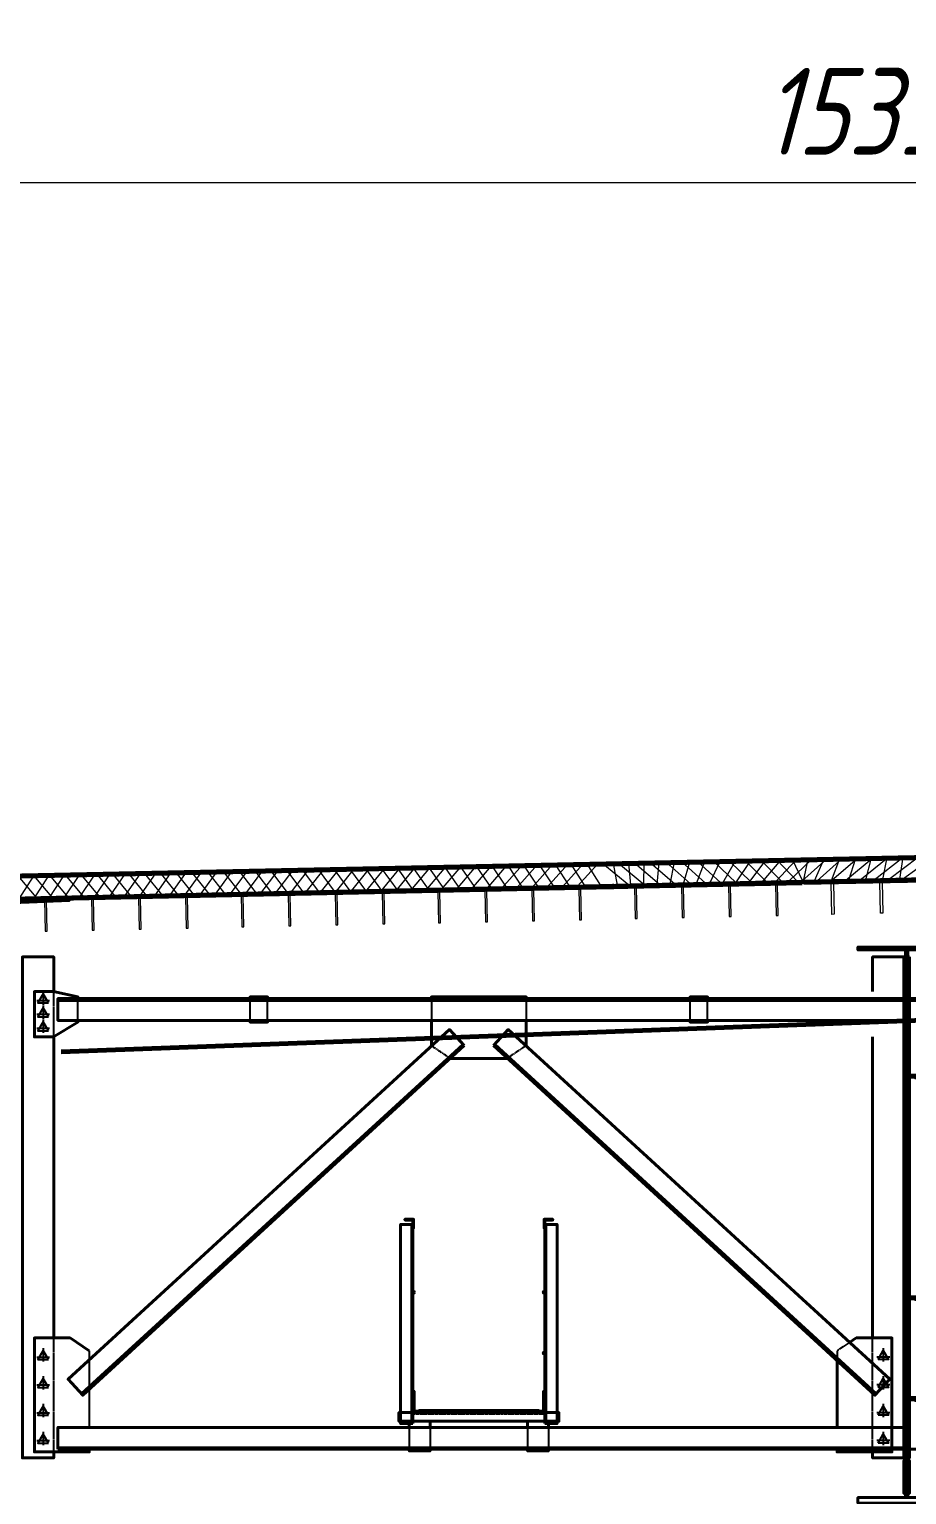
# Model space of a CAD drawing. Header units: millimetres. Extents: x 1864 to 10174863, y -4887456 to 5366151.
# Drawn here: x 10097473 to 10102517, y 12254 to 20678 of the extents above; entities that cross this region are included whole.
import ezdxf

# ---------------------------------------------------------------- set-up
doc = ezdxf.new("R2010")
doc.units = ezdxf.units.MM
doc.linetypes.add('DASHED', pattern=[7, 5, -2, 0])
for name, color, linetype, lineweight in [('1-Бетон', 106, 'Continuous', 35), ('S-BALK', 150, 'Continuous', 40), ('S-BALK-NVEL', 11, 'DASHED', 40), ('S-BALK-PPRB', 80, 'Continuous', 40), ('S-BALK-PROR', 133, 'Continuous', 20), ('S-DRGO', 21, 'Continuous', 20), ('S-FASN', 221, 'Continuous', 40), ('S-KREP', 30, 'Continuous', 25), ('S-METL-NVEL', 1, 'DASHED', 25), ('S-METL-TONK', 75, 'Continuous', 20), ('S-MNST', 61, 'Continuous', 40), ('S-PSVZ', 211, 'Continuous', 40), ('S-SECT-PATT', 105, 'Continuous', 15), ('S-SMXD', 71, 'Continuous', 40), ('ИС_Размер', 3, 'Continuous', 18)]:
    doc.layers.add(name, color=color, linetype=linetype, lineweight=lineweight)
doc.styles.add('0', font='isocpeur.ttf', dxfattribs={"width": 0.8, "oblique": 15})
doc.dimstyles.new('М200', dxfattribs={"dimscale": 200, "dimtxt": 2.5, "dimasz": 2, "dimexe": 1, "dimexo": 1, "dimgap": 0.8, "dimtad": 1, "dimdec": 0, "dimzin": 0, "dimdsep": 46, "dimtxsty": '0', "dimblk": 'OBLIQUE', "dimcen": 0.09, "dimdle": 1, "dimclrd": 256, "dimclre": 256, "dimclrt": 256, "dimadec": 4, "dimazin": 0, "dimtfac": 1, "dimtdec": 0, "dimtmove": 1, "dimatfit": 2, "dimfxl": 1, "dimtolj": 1, "dimtzin": 0, "dimlwd": -1, "dimarcsym": 0})

# ---------------------------------------------------------------- blocks, each defined once
blk = doc.blocks.new('_OBLIQUE')
at = {"color": 0, "linetype": 'ByBlock', "lineweight": -2}
blk.add_line((0.5000000000000001, 0.4999999999999999), (-0.5000000000000001, -0.4999999999999999), dxfattribs=at)
blk = doc.blocks.new('*D808')
at = {"layer": 'Defpoints', "color": 0, "linetype": 'Continuous', "transparency": 16777216}
for p in [(10111591.63658302, 21759.11955559397), (10111591.63658302, 16052.16797397057), (10093982.03900111, 15353.48586952418)]:
    blk.add_point(p, dxfattribs=at)
at = {"layer": 'ИС_Размер', "lineweight": -2, "transparency": 16777216}
for p, q in [((10093982.03900111, 15553.48586952418), (10093982.03900111, 21959.11955559397)), ((10111591.63658302, 16252.16797397057), (10111591.63658302, 21959.11955559397))]:
    blk.add_line(p, q, dxfattribs=at)
at = {"layer": 'ИС_Размер', "transparency": 16777216}
blk.add_line((10093782.03900111, 21759.11955559397), (10111791.63658302, 21759.11955559397), dxfattribs=at)
at = {"layer": 'ИС_Размер', "linetype": 'Continuous', "transparency": 16777216, "xscale": 400, "yscale": 400, "zscale": 400, "rotation": 180}
blk.add_blockref('_OBLIQUE', (10093982.03900111, 21759.11955559397), dxfattribs=at)
at = {"layer": 'ИС_Размер', "linetype": 'Continuous', "transparency": 16777216, "xscale": 400, "yscale": 400, "zscale": 400}
blk.add_blockref('_OBLIQUE', (10111591.63658302, 21759.11955559397), dxfattribs=at)
at = {"layer": 'ИС_Размер', "linetype": 'Continuous', "transparency": 16777216, "insert": (10102786.83779207, 22169.11955559397), "char_height": 500, "attachment_point": 5, "style": '0'}
blk.add_mtext('\\A1;17610', dxfattribs=at)
blk = doc.blocks.new('*D810')
at = {"layer": 'Defpoints', "color": 0, "linetype": 'Continuous', "transparency": 16777216}
for p in [(10110031.63658302, 19796.20662707792), (10110031.63658302, 16066.1841081153), (10094682.03900111, 15803.51586651534)]:
    blk.add_point(p, dxfattribs=at)
at = {"layer": 'ИС_Размер', "lineweight": -2, "transparency": 16777216}
for p, q in [((10094682.03900111, 16003.51586651534), (10094682.03900111, 19996.20662707792)), ((10110031.63658302, 16266.1841081153), (10110031.63658302, 19996.20662707792))]:
    blk.add_line(p, q, dxfattribs=at)
at = {"layer": 'ИС_Размер', "transparency": 16777216}
blk.add_line((10094482.03900111, 19796.20662707792), (10110231.63658302, 19796.20662707792), dxfattribs=at)
at = {"layer": 'ИС_Размер', "linetype": 'Continuous', "transparency": 16777216, "xscale": 400, "yscale": 400, "zscale": 400, "rotation": 180}
blk.add_blockref('_OBLIQUE', (10094682.03900111, 19796.20662707792), dxfattribs=at)
at = {"layer": 'ИС_Размер', "linetype": 'Continuous', "transparency": 16777216, "xscale": 400, "yscale": 400, "zscale": 400}
blk.add_blockref('_OBLIQUE', (10110031.63658302, 19796.20662707792), dxfattribs=at)
at = {"layer": 'ИС_Размер', "linetype": 'Continuous', "transparency": 16777216, "insert": (10102356.83779207, 20206.20662707792), "char_height": 500, "attachment_point": 5, "style": '0'}
blk.add_mtext('\\A1;15350', dxfattribs=at)
blk = doc.blocks.new('*D800')
at = {"layer": 'Defpoints', "color": 0, "linetype": 'Continuous', "transparency": 16777216}
for p in [(10111591.63658302, 23658.03801140705), (10111591.63658302, 16052.16797397056), (10079721.5464946, 15445.40614026924)]:
    blk.add_point(p, dxfattribs=at)
at = {"layer": 'ИС_Размер', "lineweight": -2, "transparency": 16777216}
for p, q in [((10079721.5464946, 15645.40614026924), (10079721.5464946, 23858.03801140705)), ((10111591.63658302, 16252.16797397056), (10111591.63658302, 23858.03801140705))]:
    blk.add_line(p, q, dxfattribs=at)
at = {"layer": 'ИС_Размер', "transparency": 16777216}
blk.add_line((10079521.5464946, 23658.03801140705), (10111791.63658302, 23658.03801140705), dxfattribs=at)
at = {"layer": 'ИС_Размер', "linetype": 'Continuous', "transparency": 16777216, "xscale": 400, "yscale": 400, "zscale": 400, "rotation": 180}
blk.add_blockref('_OBLIQUE', (10079721.5464946, 23658.03801140705), dxfattribs=at)
at = {"layer": 'ИС_Размер', "linetype": 'Continuous', "transparency": 16777216, "xscale": 400, "yscale": 400, "zscale": 400}
blk.add_blockref('_OBLIQUE', (10111591.63658302, 23658.03801140705), dxfattribs=at)
at = {"layer": 'ИС_Размер', "linetype": 'Continuous', "transparency": 16777216, "insert": (10095656.59153881, 24068.03801140705), "char_height": 500, "attachment_point": 5, "style": '0'}
blk.add_mtext('\\A1;31870', dxfattribs=at)
blk = doc.blocks.new('ПП1 (в пролете)')
at = {"layer": 'S-BALK'}
for p, q in [((8.039983584429137, 746.0003973008133), (2017.758112523011, 786.1922630321933)), ((8.319927601260133, 732.003196462756), (2018.038056539725, 772.195062194136)), ((2018.038056539725, 772.195062194136), (2017.758112523011, 786.1922630321933)), ((8.319927601260133, 732.003196462756), (8.039983584429137, 746.0003973025596))]:
    blk.add_line(p, q, dxfattribs=at)
at = {"layer": 'S-BALK-PROR'}
for points in [[(1569.740130717628, 583.1956065336228), (1583.737331557348, 583.4755505504173), (1580.138051341421, 763.4395613467603), (1566.140850501701, 763.159617329966)], [(1849.684147512069, 588.7944868695442), (1863.681348351789, 589.0744308863387), (1860.082068135862, 769.0384416826818), (1846.084867296142, 768.7584976658874)], [(170.0200467456542, 555.2012048542485), (184.0172475853743, 555.481148871043), (180.4179673694472, 735.4451596673861), (166.4207665297271, 735.1652156505917)], [(449.9640635400954, 560.8000851900536), (463.9612643798155, 561.080029206848), (460.3619841638885, 741.0440400031911), (446.3647833241683, 740.7640959863967)], [(729.9080803344203, 566.398965525975), (743.9052811741403, 566.6789095427695), (740.3060009582133, 746.6429203391125), (726.3088001184932, 746.3629763223181)], [(1009.852097128862, 571.9978458618964), (1023.849297968582, 572.2777898786909), (1020.250017752655, 752.2418006750339), (1006.252816912934, 751.9618566582395)], [(1289.796113923303, 577.5967261977014), (1303.793314763023, 577.8766702144959), (1300.194034547096, 757.8406810108389), (1286.196833707376, 757.5607369940445)]]:
    blk.add_lwpolyline(points, close=True, dxfattribs=at)
blk = doc.blocks.new('EF948500_1k1')
blk.add_lwpolyline([(22, 10.00000000000001), (96, 10, -0.414213562373095), (100, 6), (100, 0), (0, 0), (6.123233995736766e-15, 100), (6.000000000000005, 100, -0.414213562373095), (10.00000000000001, 96), (9.999999999999993, 22.00000000000001, 0.414213562373095)], format="xyb", close=True)
blk = doc.blocks.new('Б4 (в пролете)')
at = {"layer": 'S-BALK'}
for points in [[(-280, 3196), (280, 3196), (280, 3180), (-280, 3180)], [(-6, 32), (6, 32), (6, 3180), (-6, 3180)], [(-280, 0), (280, 0), (280, 32), (-280, 32)]]:
    blk.add_lwpolyline(points, close=True, dxfattribs=at)
at = {"layer": 'S-BALK-PPRB'}
for points in [[(196, 2940), (196, 3140), (16, 3140), (16, 260), (196, 260), (196, 294.5000000000006)], [(196, 949.5), (196, 2680)]]:
    blk.add_lwpolyline(points, dxfattribs=at)
for points in [[(-145.5307312570549, 2460), (-15.53073125705487, 2460), (-15.53073125705487, 2448), (-145.5307312570549, 2448)], [(-145.5307312570549, 1186), (-15.53073125705487, 1186), (-15.53073125705487, 1174), (-145.5307312570549, 1174)], [(-145.5307312570549, 606), (-15.53073125705487, 606), (-15.53073125705487, 594), (-145.5307312570549, 594)]]:
    blk.add_lwpolyline(points, close=True, dxfattribs=at)
at = {"layer": 'S-MNST'}
for points in [[(-16, 3140), (-6, 3140), (-6, 260), (-16, 260)], [(16, 3140), (6, 3140), (6, 260), (16, 260)], [(-6, 245), (-16, 245), (-16, 55), (-6, 55)], [(6, 245), (16, 245), (16, 55), (6, 55)]]:
    blk.add_lwpolyline(points, close=True, dxfattribs=at)
at = {"layer": 'S-METL-TONK', "xscale": -1, "rotation": 180}
for p in [(-145.5307312570549, 2448), (-145.5307312570549, 1174), (-145.5307312570549, 594)]:
    blk.add_blockref('EF948500_1k1', p, dxfattribs=at)
blk = doc.blocks.new('FF1046500_1k1')
blk.add_lwpolyline([(80, 4.3), (80, 0), (0, 0), (7.654042494670958e-15, 125), (4.300000000000007, 125, -0.414213562373095), (8.000000000000007, 121.3), (7.999999999999989, 19, 0.4142135623730953), (19, 8.000000000000007), (76.3, 8, -0.4142135623730953)], format="xyb", close=True)
blk = doc.blocks.new('EF920500_1k1')
blk.add_lwpolyline([(4.999999999999996, 10.49999999999999, 0.4142135623730949), (10.5, 5.000000000000004), (48.2, 4.999999999999999, -0.4142135623730945), (50, 3.2), (50, 0), (0, 0), (3.061616997868383e-15, 50), (3.200000000000003, 50, -0.4142135623730946), (5.000000000000004, 48.2)], format="xyb", close=True)
blk = doc.blocks.new('*U666')
at = {"layer": 'S-KREP'}
for p, q in [((-1.865570539250257, 0), (1.865570539250257, 0)), ((0, 2.502269466018333), (0, -1.314072506434059))]:
    blk.add_line(p, q, dxfattribs=at)
blk.add_lwpolyline([(1.5, -0.7304447692067697), (0, 1.867631442146376), (-1.5, -0.7304447692067697)], close=True, dxfattribs=at)

msp = doc.modelspace()

# ---------------------------------------------------------------- hatches: boundary and pattern name
at = {"layer": 'S-SECT-PATT'}
h = msp.add_hatch(dxfattribs=at)
h.set_pattern_fill('NEMETALL', color=256, scale=500, angle=2.368567172069918)
h.set_pattern_definition([(47.36856717206992, (1401196290.629829, 560430062.1521455), (-45.98285236990185, 42.32998095827367), []), (137.3685671720699, (1401196290.629829, 560430062.1521455), (-42.32998095827367, -45.98285236990185), [])])
edge = h.paths.add_edge_path()
edge.add_line((10093982.30446815, 15740.21297087421), (10104217.27413034, 15953.72678647474))
edge.add_line((10104217.27413033, 15953.72678647476), (10104222.09602432, 15837.15133882324))
edge.add_line((10104222.09602432, 15837.1513388232), (10103942.33524148, 15825.57963256928))
edge.add_line((10103942.33524148, 15825.57963256928), (10103934.38476554, 15823.24946559072))
edge.add_line((10103934.38476554, 15823.24946559075), (10101924.72260305, 15780.35032267195))
edge.add_line((10101924.72260305, 15780.35032267193), (10101916.81140305, 15780.09473794574))
edge.add_line((10101916.81140305, 15780.09473794571), (10100832.83720401, 15756.95618903119))
edge.add_arc((10085706.66852083, 563956.5074643055), 548408.1955965318, 270.86517386806963, 271.58052990155795, ccw=False)
edge.add_line((10093987.39029816, 15610.83305418579), (10093982.30446815, 15740.21297087417))

# ---------------------------------------------------------------- linework, layer by layer
at = {"layer": '1-Бетон'}
msp.add_lwpolyline([(10097695.24361242, 12917.36122162234), (10097779.69736745, 12825.20611712318)], dxfattribs=at)
at = {"layer": 'S-BALK'}
for p, q in [((10101916.81140305, 15780.09473794571), (10093987.3902984, 15610.83305419568)), ((10101917.1101679, 15766.09792617615), (10093987.96899941, 15596.84221793455)), ((10101916.81140305, 15780.09473794571), (10101917.1101679, 15766.09792617615)), ((10097655.10333669, 14805.93048405187), (10109853.4422861, 15253.66445796489)), ((10097655.59926696, 14793.94073621591), (10109853.93821637, 15241.67471012898))]:
    msp.add_line(p, q, dxfattribs=at)
msp.add_lwpolyline([(10097143.2445372, 15663.02262153995), (10097702.76610288, 15686.16603404778), (10097703.42734324, 15670.17970359983), (10097143.90577756, 15647.03629109199)], close=True, dxfattribs=at)
for centre, radius, start, end in [((10100843.7166472, 15243.06953254982), 514, 91.2228222254892, 93.51431211866269), ((10100843.80656618, 15243.07325185573), 514, 91.22280856779369, 93.51432577637063), ((10100843.7166472, 15243.06953254982), 500, 91.2228222254892, 93.51431211866269), ((10100843.80656618, 15243.07325185573), 500, 91.22280856779369, 93.51432577637063)]:
    msp.add_arc(centre, radius, start, end, dxfattribs=at)
at = {"layer": 'S-BALK-NVEL', "linetype": 'DASHED', "ltscale": 0.5}
for p, q in [((10099607.35391164, 12725.46877461672), (10099677.35391164, 12725.46877461672)), ((10100507.35391164, 12725.46877461672), (10100437.35391164, 12725.46877461672)), ((10099677.35391164, 12675.46877461672), (10099607.35391164, 12675.46877461672)), ((10100437.35391164, 12675.46877461672), (10100507.35391164, 12675.46877461672))]:
    msp.add_line(p, q, dxfattribs=at)
at = {"layer": 'S-BALK-NVEL', "linetype": 'DASHED', "ltscale": 1.2}
for points in [[(10099607.35391164, 12720.46877461672), (10099597.35391164, 12720.46877461672)], [(10099677.35391164, 12720.46877461672), (10100437.35391164, 12720.46877461672)], [(10100507.35391164, 12720.46877461672), (10100517.35391164, 12720.46877461672)]]:
    msp.add_lwpolyline(points, dxfattribs=at)
at = {"layer": 'S-BALK-PPRB'}
for points in [[(10097613.35391164, 15145.46877461672), (10097613.35391164, 15345.46877461672), (10097433.35391164, 15345.46877461672), (10097433.35391164, 12465.46877461672), (10097613.35391164, 12465.46877461672), (10097613.35391164, 12499.96877461672)], [(10097613.35391164, 13154.96877461672), (10097613.35391164, 14885.46877461672)]]:
    msp.add_lwpolyline(points, dxfattribs=at)
at = {"layer": 'S-BALK-PROR'}
for points in [[(10101496.00749945, 15577.06840346946), (10101508.00476651, 15577.3244875489), (10101504.16350515, 15757.28349600919), (10101492.16623785, 15757.0274119199)], [(10101765.99999437, 15582.83144799771), (10101777.99726144, 15583.08753207716), (10101774.15600009, 15763.04654047784), (10101762.15873278, 15762.79045638855)], [(10097563.6419567, 15493.13126246969), (10097575.63922377, 15493.38734654908), (10097571.79796241, 15673.34635500936), (10097559.80069511, 15673.09027086053)], [(10097833.63445163, 15498.89430699788), (10097845.6317187, 15499.15039107733), (10097841.79045734, 15679.10939947801), (10097829.79319004, 15678.85331538878)], [(10098103.62694656, 15504.65735146659), (10098115.62421363, 15504.91343554598), (10098111.78295227, 15684.87244400627), (10098099.78568497, 15684.61635991698)], [(10098373.61944149, 15510.42039599473), (10098385.61670855, 15510.67648007418), (10098381.7754472, 15690.63548847492), (10098369.7781799, 15690.37940438569)], [(10098694.43547433, 15517.26827980398), (10098706.43274139, 15517.52436388336), (10098702.59148004, 15697.4833723437), (10098690.59421274, 15697.22728819487)], [(10098964.42796926, 15523.03132433217), (10098976.42523632, 15523.28740841162), (10098972.58397497, 15703.24641681236), (10098960.58670767, 15702.99033272307)], [(10099234.42046419, 15528.79436880088), (10099246.41773125, 15529.05045288027), (10099242.5764699, 15709.00946134061), (10099230.5792026, 15708.75337725127)], [(10099504.41295912, 15534.55741332908), (10099516.41022618, 15534.81349740853), (10099512.56896483, 15714.7725058092), (10099500.57169753, 15714.51642171998)], [(10099825.23089543, 15541.31612045789), (10099837.22816249, 15541.57220453728), (10099833.38690114, 15721.53121299756), (10099821.38963384, 15721.27512884873)], [(10100095.22339036, 15547.07916498609), (10100107.22065742, 15547.33524906554), (10100103.37939607, 15727.29425746622), (10100091.38212876, 15727.03817337699)], [(10100365.21588529, 15552.84220945474), (10100377.21315235, 15553.09829353413), (10100373.371891, 15733.05730199447), (10100361.37462369, 15732.80121790519)], [(10100635.20838021, 15558.60525398294), (10100647.20564728, 15558.86133806239), (10100643.36438593, 15738.82034646312), (10100631.36711862, 15738.56426237384)], [(10100956.02250959, 15565.54231447255), (10100968.01977665, 15565.798398552), (10100964.17851529, 15745.75740701234), (10100952.18124799, 15745.50132286351)], [(10101226.01500452, 15571.30535900081), (10101238.01227158, 15571.56144308025), (10101234.17101023, 15751.52045148099), (10101222.17374292, 15751.26436739165)]]:
    msp.add_lwpolyline(points, close=True, dxfattribs=at)
at = {"layer": 'S-DRGO', "lineweight": 70}
msp.add_line((10093982.03900194, 15740.20748292451), (10111591.63658302, 16104.24350813334), dxfattribs=at)
at = {"layer": 'S-DRGO'}
for p, q in [((10101924.72260305, 15780.35032267193), (10101916.81140305, 15780.09473794571)), ((10097710.88185608, 15684.50041226542), (10097702.76610288, 15686.16603404778))]:
    msp.add_line(p, q, dxfattribs=at)
at = {"layer": 'S-FASN'}
msp.add_line((10097707.35391164, 13154.96877461672), (10097817.35391164, 13079.96877461672), dxfattribs=at)
at = {"layer": 'S-FASN', "flags": 128}
for points in [[(10097752.35387492, 14980.46877461672), (10097752.35387492, 14970.46877461672), (10097612.35391164, 14885.46877461672), (10097502.35387492, 14885.46877461672), (10097502.35387492, 15145.46877461672), (10097612.35391164, 15145.46877461672), (10097752.35387492, 15115.46877461672), (10097752.35387492, 15105.46877461672)], [(10097817.35391164, 12515.46877461672), (10097817.35391164, 12499.96877461672), (10097502.35391164, 12499.96877461672), (10097502.35391164, 13154.96877461672), (10097707.35391164, 13154.96877461672)], [(10102117.35391164, 12515.46877461672), (10102117.35391164, 12499.96877461672), (10102432.35391164, 12499.96877461672), (10102432.35391164, 13154.96877461672), (10102227.35391164, 13154.96877461672)], [(10102188.84188295, 13128.71057323847), (10102227.35391164, 13154.96877461672)], [(10102117.35391164, 13024.67322818796), (10102117.35391164, 12640.46877461672)]]:
    msp.add_lwpolyline(points, dxfattribs=at)
at = {"layer": 'S-FASN'}
for points in [[(10100329.85391164, 15105.46877461672), (10100329.85391164, 15115.46877461672), (10099784.85391164, 15115.46877461672), (10099784.85391164, 15105.46877461672)], [(10099784.85391164, 14980.46877461672), (10099784.85391164, 14835.46877461672), (10099784.89356565, 14835.44233858585)], [(10100329.81425762, 14835.44233858585), (10100329.85391164, 14835.46877461672), (10100329.85391164, 14980.46877461672)], [(10099896.09202552, 14760.46877461672), (10100218.61579776, 14760.46877461672)]]:
    msp.add_lwpolyline(points, dxfattribs=at)
at = {"layer": 'S-METL-NVEL'}
for p, q in [((10097613.35391164, 14886.07591760159), (10097613.35391164, 15145.2544888258)), ((10097613.35391164, 12499.96877461672), (10097613.35391164, 13154.96877461672)), ((10102321.35391164, 12499.96877461672), (10102321.35391164, 13154.96877461672))]:
    msp.add_line(p, q, dxfattribs=at)
at = {"layer": 'S-METL-NVEL', "ltscale": 0.5}
for p, q in [((10097752.35387492, 14980.46877461672), (10097752.35387492, 15095.46877461672)), ((10098742.35391164, 14980.46877461672), (10098742.35391164, 15095.46877461672)), ((10098842.35391164, 14980.46877461672), (10098842.35391164, 15095.46877461672)), ((10099784.85391164, 15095.46877461672), (10099784.85391164, 14980.46877461672)), ((10100329.85391164, 15095.46877461672), (10100329.85391164, 14980.46877461672)), ((10101272.35391164, 14980.46877461672), (10101272.35391164, 15095.46877461672)), ((10101372.35391164, 14980.46877461672), (10101372.35391164, 15095.46877461672)), ((10102188.84188295, 13128.71057323847), (10102117.35391164, 13079.96877461672)), ((10099657.35391164, 12640.46877461672), (10099657.35391164, 12524.46877461672)), ((10099777.35391164, 12640.46877461672), (10099777.35391164, 12524.46877461672)), ((10100337.35391164, 12640.46877461672), (10100337.35391164, 12524.46877461672)), ((10100457.35391164, 12640.46877461672), (10100457.35391164, 12524.46877461672))]:
    msp.add_line(p, q, dxfattribs=at)
at = {"layer": 'S-METL-NVEL', "ltscale": 0.7}
for points in [[(10099784.89356565, 14835.44233858585), (10099896.09202552, 14760.46877461672)], [(10100329.81425762, 14835.44233858585), (10100218.61579776, 14760.46877461672)]]:
    msp.add_lwpolyline(points, dxfattribs=at)
at = {"layer": 'S-METL-NVEL', "ltscale": 0.5, "flags": 128}
msp.add_lwpolyline([(10097817.35391164, 13079.96877461672), (10097817.35391164, 12640.46877461672)], dxfattribs=at)
at = {"layer": 'S-METL-NVEL', "ltscale": 0.5}
msp.add_lwpolyline([(10102117.35391164, 13079.96877461672), (10102117.35391164, 13024.67322818796)], dxfattribs=at)
at = {"layer": 'S-MNST'}
for points in [[(10098842.35391164, 15105.46877461672), (10098842.35391164, 15115.46877461672), (10098742.35391164, 15115.46877461672), (10098742.35391164, 15105.46877461672)], [(10101272.35391164, 15105.46877461672), (10101272.35391164, 15115.46877461672), (10101372.35391164, 15115.46877461672), (10101372.35391164, 15105.46877461672)], [(10098742.35391164, 14980.46877461672), (10098742.35391164, 14970.46877461672), (10098842.35391164, 14970.46877461672), (10098842.35391164, 14980.46877461672)], [(10101372.35391164, 14980.46877461672), (10101372.35391164, 14970.46877461672), (10101272.35391164, 14970.46877461672), (10101272.35391164, 14980.46877461672)]]:
    msp.add_lwpolyline(points, dxfattribs=at)
at = {"layer": 'S-PSVZ'}
for points in [[(10100817.35391164, 15105.46877461672), (10097637.35391164, 15105.46877461672), (10097637.35391164, 14980.46877461672), (10100817.35391164, 14980.46877461672)], [(10100817.35391164, 15095.46877461672), (10097637.35391164, 15095.46877461672)], [(10100817.35391164, 15105.46877461672), (10107397.35391164, 15105.46877461672), (10107397.35391164, 14980.46877461672), (10100817.35391164, 14980.46877461672)], [(10100817.35391164, 15095.46877461672), (10107397.35391164, 15095.46877461672)], [(10099966.23255234, 14842.57789368415), (10097772.94106703, 12832.57852549826)], [(10100148.47527094, 14842.57789368415), (10102341.76675624, 12832.57852549826)], [(10097637.35391164, 12523.46877461672), (10102501.35391164, 12523.46877461672)], [(10097677.35391164, 12515.46877461672), (10100817.35391164, 12515.46877461672)], [(10103957.35391164, 12515.46877461672), (10100817.35391164, 12515.46877461672)]]:
    msp.add_lwpolyline(points, dxfattribs=at)
for points in [[(10099972.98885275, 14835.20548529923), (10097779.69736746, 12825.20611712716), (10097695.24361241, 12917.36122161949), (10099888.53509794, 14927.36058973568)], [(10100141.71897053, 14835.20548529923), (10102335.01045582, 12825.20611712716), (10102419.46421086, 12917.36122161949), (10100226.17272534, 14927.36058973568)], [(10097637.35391164, 12515.46877461672), (10102501.35391164, 12515.46877461672), (10102501.35391164, 12640.46877461672), (10097637.35391164, 12640.46877461672)]]:
    msp.add_lwpolyline(points, close=True, dxfattribs=at)
at = {"layer": 'S-SMXD'}
for points in [[(10099677.35391164, 12662.46877461672), (10099677.35391164, 13807.46877461672), (10099607.35391164, 13807.46877461672), (10099607.35391164, 12662.46877461672)], [(10100437.35391164, 12662.46877461672), (10100437.35391164, 13807.46877461672), (10100507.35391164, 13807.46877461672), (10100507.35391164, 12662.46877461672)], [(10100402.35391164, 12733.46877461672), (10099712.35391164, 12733.46877461672), (10099712.35391164, 12737.46877461672), (10100402.35391164, 12737.46877461672)]]:
    msp.add_lwpolyline(points, close=True, dxfattribs=at)
for points in [[(10099671.35391164, 12662.46877461672), (10099671.35391164, 13807.46877461672)], [(10100443.35391164, 12662.46877461672), (10100443.35391164, 13807.46877461672)], [(10099607.35391164, 12725.46877461672), (10099597.35391164, 12725.46877461672), (10099597.35391164, 12675.46877461672), (10099607.35391164, 12675.46877461672)], [(10099677.35391164, 12725.46877461672), (10100437.35391164, 12725.46877461672)], [(10100507.35391164, 12725.46877461672), (10100517.35391164, 12725.46877461672), (10100517.35391164, 12675.46877461672), (10100507.35391164, 12675.46877461672)], [(10099657.35391164, 12662.46877461672), (10099657.35391164, 12640.46877461672)], [(10100437.35391164, 12675.46877461672), (10099677.35391164, 12675.46877461672)], [(10099777.35391164, 12640.46877461672), (10099777.35391164, 12675.46877461672)], [(10100337.35391164, 12675.46877461672), (10100337.35391164, 12640.46877461672)], [(10100457.35391164, 12640.46877461672), (10100457.35391164, 12675.46877461672)], [(10099657.35391164, 12515.46877461672), (10099657.35391164, 12505.46877461672), (10099777.35391164, 12505.46877461672), (10099777.35391164, 12515.46877461672)], [(10100337.35391164, 12515.46877461672), (10100337.35391164, 12505.46877461672), (10100457.35391164, 12505.46877461672), (10100457.35391164, 12515.46877461672)]]:
    msp.add_lwpolyline(points, dxfattribs=at)
for centre in [(10099682.35391164, 13417.46877461672), (10100432.35391164, 13417.46877461672), (10100432.35391164, 13067.46877461672)]:
    msp.add_circle(centre, 5, dxfattribs=at)

# ---------------------------------------------------------------- block references
at = {"xscale": -1, "rotation": 2.368567172069875}
msp.add_blockref('ПП1 (в пролете)', (10103973.24822819, 15078.21868412948), dxfattribs=at)
at = {"xscale": -1}
msp.add_blockref('Б4 (в пролете)', (10102517.35391164, 12205.46877461672), dxfattribs=at)
at = {"layer": 'S-KREP', "yscale": 20, "zscale": 20}
for p, xscale in [((10097552.35387492, 15095.46877461672), 20), ((10097552.35387492, 15015.46877461672), 20), ((10097552.35387492, 14935.46877461672), 20), ((10097552.35391164, 13044.96877461672), 20), ((10102382.35391164, 13044.96877461672), -20), ((10097552.35391164, 12884.96877461672), 20), ((10102382.35391164, 12884.96877461672), -20), ((10097552.35391164, 12724.96877461672), 20), ((10102382.35391164, 12724.96877461672), -20), ((10097552.35391164, 12564.96877461672), 20), ((10102382.35391164, 12564.96877461672), -20)]:
    msp.add_blockref('*U666', p, dxfattribs=dict(at, xscale=xscale))
at = {"layer": 'S-SMXD', "xscale": -1, "rotation": 90}
msp.add_blockref('EF920500_1k1', (10099682.35391164, 13837.46877461672), dxfattribs=at)
at = {"layer": 'S-SMXD', "rotation": 270}
msp.add_blockref('EF920500_1k1', (10100432.35391164, 13837.46877461672), dxfattribs=at)
at = {"layer": 'S-SMXD'}
msp.add_blockref('FF1046500_1k1', (10099677.35391164, 12725.46877461672), dxfattribs=at)
at = {"layer": 'S-SMXD', "xscale": -1}
msp.add_blockref('FF1046500_1k1', (10100437.35391164, 12725.46877461672), dxfattribs=at)

# ---------------------------------------------------------------- dimensions: what is measured, and where the dimension line sits
at = {"layer": 'ИС_Размер', "linetype": 'Continuous'}
for base, p1, p2, picture, middle in [((10111591.63658302, 23658.03801140705), (10079721.5464946, 15445.40614026924), (10111591.63658302, 16052.16797397056), '*D800', (10095656.59153881, 24068.03801140705)), ((10111591.63658302, 21759.11955559397), (10093982.03900111, 15353.48586952418), (10111591.63658302, 16052.16797397057), '*D808', (10102786.83779207, 22169.11955559397)), ((10110031.63658302, 19796.20662707792), (10094682.03900111, 15803.51586651534), (10110031.63658302, 16066.1841081153), '*D810', (10102356.83779207, 20206.20662707792))]:
    dim = msp.add_linear_dim(base=base, p1=p1, p2=p2, dimstyle='М200', dxfattribs=at)
    dim.commit()
    dim.dimension.update_dxf_attribs({"geometry": picture, "text_midpoint": middle})

doc.saveas('drawing.dxf')
